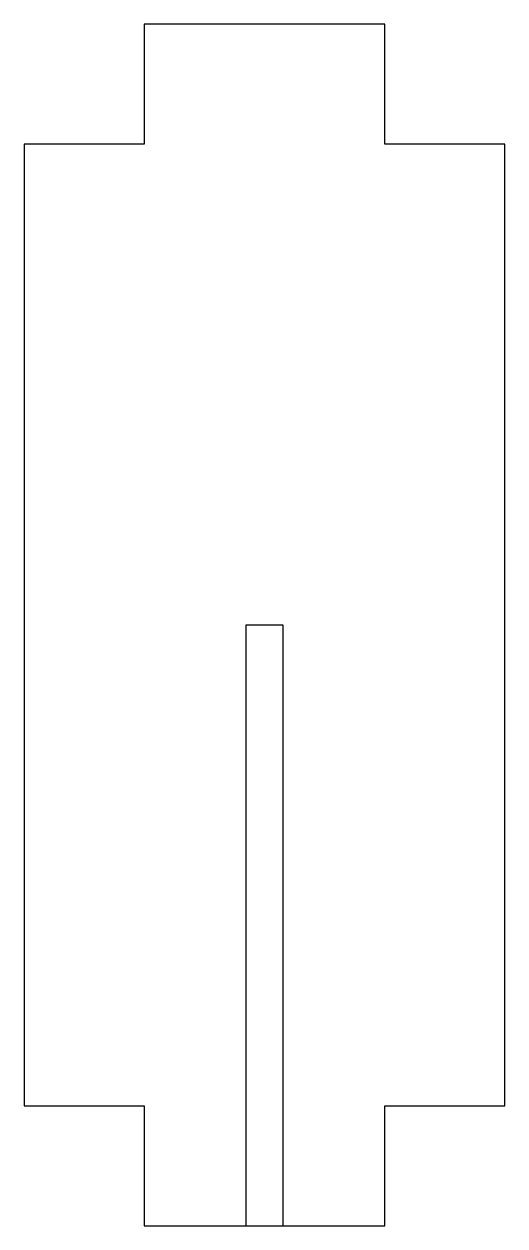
# Model space of a CAD drawing. Header units: millimetres. Extents: x -10 to 30, y -100 to 0.
import ezdxf

# ---------------------------------------------------------------- set-up
doc = ezdxf.new("R2010")
doc.units = ezdxf.units.MM
doc.layers.get('0').update_dxf_attribs({"linetype": 'CONTINUOUS'})

msp = doc.modelspace()

# ---------------------------------------------------------------- linework, layer by layer
for points in [[(20, 0), (0, 0), (0, -10), (-10, -10), (-10, -90), (0, -90), (0, -100), (20, -100), (20, -90), (30, -90), (30, -10), (20, -10)], [(8.45, -100), (11.55, -100), (11.55, -50), (8.45, -50)]]:
    msp.add_lwpolyline(points, close=True)

doc.saveas('drawing.dxf')
